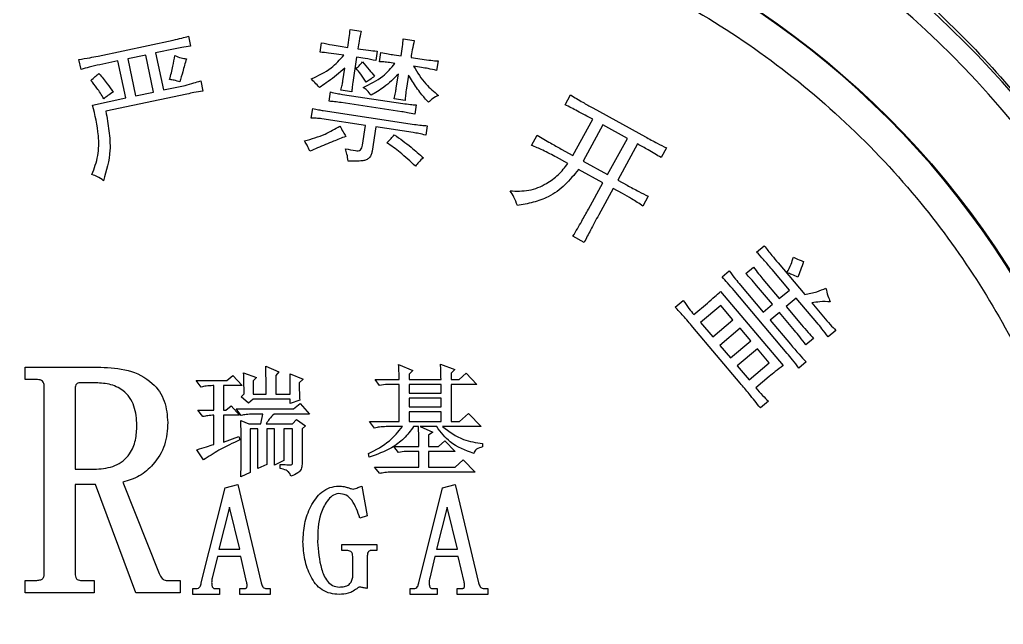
# Model space of a CAD drawing. Header units: millimetres. Extents: x 2271 to 4415, y 823 to 2339.
# Drawn here: x 3687.1 to 3767.7, y 2089.2 to 2138.7 of the extents above; entities that cross this region are included whole.
import ezdxf

# ---------------------------------------------------------------- set-up
doc = ezdxf.new("R2010")
doc.units = ezdxf.units.MM

msp = doc.modelspace()

# ---------------------------------------------------------------- linework, layer by layer
at = {"color": 7, "linetype": 'Continuous', "lineweight": 25}
for p, q in [((3714.153, 2137.879), (3715.055, 2137.743)), ((3693.5, 2135.721), (3699.66, 2137.031)), ((3700.901, 2137.339), (3701.071, 2136.536)), ((3718.511, 2137.128), (3719.412, 2136.992)), ((3699.813, 2136.317), (3698.206, 2135.975)), ((3711.708, 2136.037), (3711.824, 2136.803)), ((3713.348, 2136.525), (3713.98, 2136.431)), ((3716.373, 2136.114), (3716.257, 2135.348)), ((3692.099, 2134.629), (3691.929, 2135.433)), ((3695.126, 2135.32), (3693.654, 2135.007)), ((3695.771, 2132.285), (3695.126, 2135.32)), ((3697.403, 2135.803), (3695.929, 2135.49)), ((3695.929, 2135.49), (3696.574, 2132.455)), ((3698.048, 2132.768), (3697.403, 2135.803)), ((3698.206, 2135.975), (3698.851, 2132.94)), ((3713.652, 2135.789), (3713.246, 2135.85)), ((3714.687, 2135.633), (3714.374, 2133.559)), ((3716.567, 2135.255), (3716.683, 2136.022)), ((3717.758, 2135.813), (3718.342, 2135.724)), ((3719.154, 2135.601), (3720.055, 2135.466)), ((3721.369, 2135.313), (3721.252, 2134.546)), ((3713.721, 2134.72), (3712.877, 2134.016)), ((3713.564, 2133.682), (3713.721, 2134.72)), ((3717.835, 2135.111), (3717.384, 2135.178)), ((3719.998, 2134.782), (3719.366, 2134.878)), ((3701.91, 2133.683), (3702.09, 2132.834)), ((3717.946, 2133.111), (3718.118, 2134.238)), ((3718.937, 2134.159), (3718.772, 2133.078)), ((3698.851, 2132.94), (3700.636, 2133.319)), ((3714.305, 2132.788), (3713.404, 2132.925)), ((3693.049, 2131.707), (3695.771, 2132.285)), ((3700.788, 2132.605), (3694.137, 2131.192)), ((3696.574, 2132.455), (3698.048, 2132.768)), ((3712.434, 2132.01), (3712.55, 2132.776)), ((3713.535, 2132.581), (3718.49, 2131.831)), ((3718.667, 2132.081), (3717.766, 2132.217)), ((3731.786, 2131.728), (3732.225, 2132.528)), ((3710.98, 2130.617), (3711.103, 2131.429)), ((3711.952, 2131.254), (3719.432, 2130.122)), ((3718.388, 2131.156), (3713.433, 2131.906)), ((3719.578, 2131.714), (3719.462, 2130.947)), ((3734.044, 2131.475), (3738.364, 2129.101)), ((3715.41, 2130.039), (3711.849, 2130.578)), ((3732.421, 2127.576), (3734.048, 2130.537)), ((3715.164, 2128.418), (3715.41, 2130.039)), ((3716.265, 2129.911), (3715.966, 2127.929)), ((3719.329, 2129.447), (3716.265, 2129.911)), ((3720.474, 2130.011), (3720.358, 2129.245)), ((3734.888, 2130.076), (3733.261, 2127.115)), ((3736.887, 2128.976), (3734.888, 2130.076)), ((3729.022, 2128.403), (3729.483, 2129.244)), ((3735.26, 2126.015), (3736.887, 2128.976)), ((3731.461, 2128.104), (3732.421, 2127.576)), ((3737.728, 2128.515), (3736.101, 2125.554)), ((3740.106, 2128.196), (3739.666, 2127.396)), ((3732.006, 2126.918), (3731.087, 2127.423)), ((3734.886, 2125.335), (3732.887, 2126.435)), ((3733.261, 2127.115), (3735.26, 2126.015)), ((3733.699, 2123.176), (3734.886, 2125.335)), ((3735.727, 2124.873), (3734.539, 2122.714)), ((3736.486, 2124.456), (3735.727, 2124.873)), ((3736.101, 2125.554), (3736.86, 2125.136)), ((3738.603, 2124.23), (3738.164, 2123.43)), ((3733.349, 2120.452), (3732.429, 2120.957)), ((3747.483, 2119.66), (3748.105, 2120.185)), ((3746.597, 2117.907), (3747.219, 2118.432)), ((3749.238, 2118.776), (3751.426, 2116.187)), ((3744.65, 2117.622), (3745.236, 2118.117)), ((3750.173, 2116.549), (3748.745, 2118.24)), ((3746.164, 2116.95), (3748.032, 2114.74)), ((3748.792, 2115.382), (3747.48, 2116.935)), ((3748.002, 2117.437), (3749.344, 2115.849)), ((3744.519, 2116.445), (3749.654, 2110.368)), ((3749.994, 2111.367), (3745.646, 2116.512)), ((3749.344, 2115.849), (3750.173, 2116.549)), ((3750.729, 2115.892), (3749.9, 2115.192)), ((3752.421, 2113.89), (3750.729, 2115.892)), ((3740.819, 2115.153), (3741.474, 2115.707)), ((3742.338, 2114.543), (3743.443, 2115.478)), ((3744.551, 2115.288), (3742.894, 2113.886)), ((3745.543, 2114.114), (3744.551, 2115.288)), ((3748.032, 2114.74), (3748.792, 2115.382)), ((3749.9, 2115.192), (3751.153, 2113.708)), ((3752.009, 2115.497), (3752.974, 2114.356)), ((3749.348, 2114.725), (3748.588, 2114.083)), ((3750.601, 2113.241), (3749.348, 2114.725)), ((3746.134, 2108.931), (3742.252, 2113.524)), ((3742.894, 2113.886), (3743.886, 2112.713)), ((3743.886, 2112.713), (3745.543, 2114.114)), ((3748.588, 2114.083), (3750.25, 2112.116)), ((3746.126, 2113.423), (3744.468, 2112.022)), ((3747.002, 2112.387), (3746.126, 2113.423)), ((3753.969, 2113.246), (3753.348, 2112.721)), ((3744.468, 2112.022), (3745.344, 2110.986)), ((3745.344, 2110.986), (3747.002, 2112.387)), ((3752.15, 2112.596), (3751.529, 2112.071)), ((3747.554, 2111.732), (3745.897, 2110.331)), ((3748.519, 2110.592), (3747.554, 2111.732)), ((3707.239, 2110.306), (3708.33, 2109.85)), ((3718.138, 2110.453), (3719.306, 2109.956)), ((3721.574, 2110.492), (3722.74, 2110.036)), ((3745.897, 2110.331), (3746.862, 2109.191)), ((3746.862, 2109.191), (3748.519, 2110.592)), ((3751.539, 2110.659), (3750.953, 2110.164)), ((3687.518, 2110.226), (3693.713, 2110.226)), ((3687.518, 2109.214), (3687.518, 2110.226)), ((3704.051, 2109.139), (3704.551, 2109.565)), ((3704.551, 2109.565), (3705.32, 2108.721)), ((3705.426, 2109.757), (3706.478, 2109.377)), ((3708.33, 2109.85), (3708.059, 2109.553)), ((3708.059, 2109.553), (3708.059, 2108.021)), ((3709.246, 2108.021), (3709.246, 2109.68)), ((3709.246, 2109.68), (3710.298, 2109.259)), ((3719.306, 2109.956), (3718.997, 2109.661)), ((3718.997, 2109.661), (3718.997, 2109.232)), ((3722.74, 2110.036), (3722.431, 2109.736)), ((3722.431, 2109.736), (3722.431, 2109.232)), ((3723.094, 2109.232), (3723.666, 2109.735)), ((3723.666, 2109.735), (3724.555, 2108.815)), ((3748.519, 2109.47), (3747.414, 2108.536)), ((3688.4, 2109.214), (3687.518, 2109.214)), ((3693.155, 2108.961), (3692.033, 2108.961)), ((3701.528, 2109.139), (3704.051, 2109.139)), ((3701.944, 2108.606), (3701.528, 2109.139)), ((3702.994, 2108.721), (3702.895, 2108.721)), ((3702.994, 2106.716), (3702.994, 2108.721)), ((3705.32, 2108.721), (3703.776, 2108.721)), ((3703.776, 2108.721), (3703.776, 2106.716)), ((3706.478, 2109.377), (3706.207, 2109.109)), ((3706.207, 2109.109), (3706.207, 2108.021)), ((3710.298, 2109.259), (3709.989, 2108.954)), ((3716.58, 2108.737), (3716.209, 2109.232)), ((3716.209, 2109.232), (3718.177, 2109.232)), ((3717.059, 2108.815), (3716.58, 2108.737)), ((3718.177, 2108.815), (3717.059, 2108.815)), ((3718.177, 2105.784), (3718.177, 2108.815)), ((3718.997, 2109.232), (3721.612, 2109.232)), ((3718.997, 2108.815), (3718.997, 2108.114)), ((3721.612, 2108.815), (3718.997, 2108.815)), ((3721.612, 2108.114), (3721.612, 2108.815)), ((3722.431, 2109.232), (3723.094, 2109.232)), ((3724.555, 2108.815), (3722.431, 2108.815)), ((3722.431, 2108.815), (3722.431, 2105.784)), ((3689.092, 2093.371), (3689.092, 2108.613)), ((3691.621, 2108.384), (3691.621, 2101.877)), ((3705.233, 2107.815), (3705.464, 2108.048)), ((3706.207, 2108.021), (3707.279, 2108.021)), ((3708.059, 2108.021), (3709.246, 2108.021)), ((3718.997, 2108.114), (3721.612, 2108.114)), ((3703.974, 2106.716), (3704.397, 2107.064)), ((3704.397, 2107.064), (3705.088, 2106.298)), ((3705.825, 2107.294), (3705.233, 2107.815)), ((3706.202, 2107.603), (3705.825, 2107.294)), ((3709.246, 2107.603), (3706.202, 2107.603)), ((3709.246, 2107.255), (3709.246, 2107.603)), ((3710.028, 2107.545), (3709.246, 2107.255)), ((3709.532, 2106.809), (3710.073, 2107.272)), ((3710.073, 2107.272), (3710.838, 2106.391)), ((3718.997, 2107.696), (3718.997, 2106.996)), ((3721.612, 2107.696), (3718.997, 2107.696)), ((3721.612, 2106.996), (3721.612, 2107.696)), ((3748.447, 2107.454), (3747.791, 2106.9)), ((3702.099, 2106.183), (3701.682, 2106.716)), ((3701.682, 2106.716), (3702.994, 2106.716)), ((3702.994, 2103.911), (3702.994, 2106.298)), ((3703.776, 2106.716), (3703.974, 2106.716)), ((3705.088, 2106.298), (3703.776, 2106.298)), ((3703.776, 2106.298), (3703.776, 2104.092)), ((3705.224, 2106.276), (3704.809, 2106.809)), ((3704.809, 2106.809), (3709.532, 2106.809)), ((3707.008, 2106.391), (3706.175, 2106.391)), ((3706.832, 2105.597), (3707.008, 2106.391)), ((3710.838, 2106.391), (3707.922, 2106.391)), ((3718.997, 2106.996), (3721.612, 2106.996)), ((3718.997, 2106.578), (3718.997, 2105.784)), ((3721.612, 2106.578), (3718.997, 2106.578)), ((3721.612, 2105.784), (3721.612, 2106.578)), ((3723.132, 2105.784), (3723.86, 2106.439)), ((3723.86, 2106.439), (3724.901, 2105.366)), ((3705.233, 2104.679), (3705.195, 2105.867)), ((3705.195, 2105.867), (3705.854, 2105.597)), ((3705.854, 2105.597), (3706.832, 2105.597)), ((3707.287, 2105.597), (3709.449, 2105.597)), ((3709.449, 2105.597), (3709.77, 2105.944)), ((3709.77, 2105.944), (3710.491, 2105.427)), ((3710.491, 2105.427), (3710.22, 2105.178)), ((3716.162, 2105.249), (3715.745, 2105.784)), ((3715.745, 2105.784), (3718.177, 2105.784)), ((3718.997, 2105.784), (3721.612, 2105.784)), ((3722.431, 2105.784), (3723.132, 2105.784)), ((3705.233, 2102.258), (3705.233, 2104.679)), ((3706.584, 2105.18), (3705.975, 2105.18)), ((3705.975, 2105.18), (3705.975, 2101.603)), ((3706.584, 2101.938), (3706.584, 2105.18)), ((3707.973, 2105.18), (3707.327, 2105.18)), ((3707.327, 2105.18), (3707.327, 2102.273)), ((3707.973, 2102.207), (3707.973, 2105.18)), ((3709.44, 2105.18), (3708.716, 2105.18)), ((3708.716, 2105.18), (3708.716, 2102.587)), ((3709.44, 2102.375), (3709.44, 2105.18)), ((3710.22, 2105.178), (3710.22, 2102.287)), ((3718.447, 2105.366), (3717.113, 2105.366)), ((3719.762, 2105.366), (3719.364, 2105.366)), ((3721.261, 2105.366), (3719.909, 2105.366)), ((3719.909, 2105.366), (3720.927, 2104.922)), ((3720.927, 2104.922), (3720.579, 2104.66)), ((3720.579, 2104.66), (3720.579, 2103.733)), ((3724.901, 2105.366), (3721.737, 2105.366)), ((3703.776, 2104.092), (3705.05, 2104.555)), ((3705.05, 2104.555), (3705.126, 2104.278)), ((3721.396, 2103.733), (3721.93, 2104.196)), ((3721.93, 2104.196), (3722.78, 2103.315)), ((3725.018, 2103.991), (3725.018, 2103.698)), ((3702.131, 2102.632), (3701.605, 2103.477)), ((3715.735, 2102.857), (3715.668, 2103.154)), ((3718.124, 2103.238), (3717.752, 2103.733)), ((3717.752, 2103.733), (3719.798, 2103.733)), ((3718.603, 2103.315), (3718.124, 2103.238)), ((3719.798, 2103.315), (3718.603, 2103.315)), ((3719.798, 2102.056), (3719.798, 2103.315)), ((3720.579, 2103.733), (3721.396, 2103.733)), ((3722.78, 2103.315), (3720.579, 2103.315)), ((3720.579, 2103.315), (3720.579, 2102.056)), ((3705.195, 2101.265), (3705.233, 2102.258)), ((3707.327, 2102.273), (3706.584, 2101.938)), ((3708.716, 2102.587), (3707.973, 2102.207)), ((3708.436, 2101.945), (3708.436, 2102.273)), ((3722.785, 2102.056), (3723.435, 2102.635)), ((3723.435, 2102.635), (3724.4, 2101.638)), ((3691.621, 2101.877), (3693.361, 2101.877)), ((3705.975, 2101.603), (3705.195, 2101.265)), ((3716.586, 2101.523), (3716.171, 2102.056)), ((3716.171, 2102.056), (3719.798, 2102.056)), ((3724.4, 2101.638), (3717.537, 2101.638)), ((3720.579, 2102.056), (3722.785, 2102.056)), ((3693.297, 2100.612), (3691.621, 2100.612)), ((3691.621, 2100.612), (3691.621, 2093.351)), ((3696.606, 2091.758), (3693.297, 2100.612)), ((3695.519, 2100.814), (3698.499, 2093.347)), ((3703.904, 2100.345), (3704.943, 2100.612)), ((3704.943, 2100.612), (3706.858, 2092.57)), ((3721.732, 2100.345), (3722.772, 2100.612)), ((3722.772, 2100.612), (3724.687, 2092.57)), ((3701.956, 2092.557), (3703.904, 2100.345)), ((3715.11, 2100.493), (3715.569, 2098.049)), ((3719.785, 2092.557), (3721.732, 2100.345)), ((3704.284, 2098.777), (3703.405, 2095.34)), ((3705.122, 2095.34), (3704.284, 2098.777)), ((3722.112, 2098.777), (3721.234, 2095.34)), ((3722.951, 2095.34), (3722.112, 2098.777)), ((3715.569, 2098.049), (3714.954, 2097.856)), ((3703.405, 2095.34), (3705.122, 2095.34)), ((3713.477, 2095.22), (3713.477, 2095.699)), ((3713.477, 2095.699), (3716.362, 2095.699)), ((3713.895, 2095.22), (3713.477, 2095.22)), ((3716.362, 2095.22), (3715.874, 2095.22)), ((3716.362, 2095.699), (3716.362, 2095.22)), ((3721.234, 2095.34), (3722.951, 2095.34)), ((3703.276, 2094.74), (3702.853, 2092.964)), ((3705.196, 2094.74), (3703.276, 2094.74)), ((3705.669, 2092.66), (3705.196, 2094.74)), ((3714.37, 2093.031), (3714.37, 2094.733)), ((3715.569, 2094.778), (3715.569, 2092.104)), ((3721.105, 2094.74), (3720.682, 2092.964)), ((3723.024, 2094.74), (3721.105, 2094.74)), ((3723.498, 2092.66), (3723.024, 2094.74)), ((3687.518, 2091.758), (3687.518, 2092.77)), ((3687.518, 2092.77), (3688.4, 2092.77)), ((3692.056, 2092.77), (3693.191, 2092.77)), ((3693.191, 2092.77), (3693.191, 2091.758)), ((3699.088, 2092.77), (3700.223, 2092.77)), ((3700.223, 2092.77), (3700.223, 2091.758)), ((3693.191, 2091.758), (3687.518, 2091.758)), ((3700.223, 2091.758), (3696.606, 2091.758)), ((3701.262, 2091.625), (3701.262, 2092.104)), ((3701.262, 2092.104), (3701.529, 2092.104)), ((3703.068, 2092.104), (3703.456, 2092.104)), ((3703.456, 2092.104), (3703.456, 2091.625)), ((3705.121, 2091.625), (3705.121, 2092.104)), ((3705.121, 2092.104), (3705.439, 2092.104)), ((3707.225, 2092.104), (3707.613, 2092.104)), ((3707.613, 2092.104), (3707.613, 2091.625)), ((3719.09, 2091.625), (3719.09, 2092.104)), ((3719.09, 2092.104), (3719.358, 2092.104)), ((3720.897, 2092.104), (3721.285, 2092.104)), ((3721.285, 2092.104), (3721.285, 2091.625)), ((3722.949, 2091.625), (3722.949, 2092.104)), ((3722.949, 2092.104), (3723.268, 2092.104)), ((3725.054, 2092.104), (3725.442, 2092.104)), ((3725.442, 2092.104), (3725.442, 2091.625)), ((3703.456, 2091.625), (3701.262, 2091.625)), ((3707.613, 2091.625), (3705.121, 2091.625)), ((3721.285, 2091.625), (3719.09, 2091.625)), ((3725.442, 2091.625), (3722.949, 2091.625))]:
    msp.add_line(p, q, dxfattribs=at)
msp.add_circle((3707.967, 2080.293), 71.202, dxfattribs=at)
for centre, radius, start, end in [((3707.964, 2080.29), 80, 100.30599, 169.69399), ((3707.964, 2080.29), 80, 10.30621, 79.69381), ((3707.967, 2080.293), 78.5, 100.30599, 169.69399), ((3707.967, 2080.293), 78.5, 10.30621, 79.69381), ((3707.969, 2080.295), 71.137, 270.00008, 179.99995), ((3707.974, 2080.301), 68.457, 90.00009, 359.99993)]:
    msp.add_arc(centre, radius, start, end, dxfattribs=at)
msp.add_open_spline([(3628.854, 2095.005), (3629.404, 2097.64), (3630.505, 2102.911), (3633.156, 2110.556), (3636.506, 2117.909), (3640.596, 2124.884), (3645.363, 2131.412), (3650.765, 2137.426), (3656.745, 2142.866), (3663.243, 2147.674), (3670.192, 2151.807), (3677.524, 2155.204), (3685.152, 2157.903), (3690.416, 2159.037), (3693.048, 2159.604)], degree=3, dxfattribs=at)
for points, knots in [([(3721.673, 2159.694), (3724.308, 2159.144), (3729.579, 2158.043), (3737.224, 2155.392), (3744.577, 2152.042), (3751.551, 2147.952), (3758.08, 2143.185), (3764.091, 2137.781), (3769.545, 2131.808), (3774.299, 2125.284), (3777.406, 2120.375), (3778.694, 2117.563), (3778.862, 2117.197)], [0, 0, 0, 0, 0.109293, 0.218586, 0.327879, 0.437172, 0.546465, 0.655758, 0.765051, 0.874344, 0.983637, 1, 1, 1, 1]), ([(3707.974, 2148.757), (3710.615, 2148.669), (3716.006, 2148.488), (3724.134, 2146.988), (3732.298, 2144.489), (3740.292, 2140.865), (3747.896, 2136.155), (3754.892, 2130.425), (3760.914, 2123.991), (3765.898, 2117.094), (3769.846, 2109.964), (3772.871, 2102.569), (3774.953, 2095.077), (3776.206, 2087.643), (3776.357, 2082.717), (3776.431, 2080.3)], [0, 0, 0, 0, 0.073675, 0.150434, 0.229885, 0.311524, 0.394751, 0.478886, 0.563205, 0.640041, 0.715869, 0.790184, 0.862545, 0.932581, 1, 1, 1, 1]), ([(3713.98, 2136.431), (3714.02, 2136.701), (3714.09, 2137.182), (3714.134, 2137.666), (3714.153, 2137.879)], [0, 0, 0, 0, 0.560014, 1, 1, 1, 1]), ([(3715.055, 2137.743), (3714.998, 2137.476), (3714.898, 2137), (3714.823, 2136.52), (3714.79, 2136.308)], [0, 0, 0, 0, 0.559978, 1, 1, 1, 1]), ([(3699.66, 2137.031), (3699.893, 2137.083), (3700.309, 2137.176), (3700.72, 2137.289), (3700.901, 2137.339)], [0, 0, 0, 0, 0.5599983, 1, 1, 1, 1]), ([(3718.342, 2135.724), (3718.382, 2135.985), (3718.453, 2136.451), (3718.493, 2136.922), (3718.511, 2137.128)], [0, 0, 0, 0, 0.56003, 1, 1, 1, 1]), ([(3719.412, 2136.992), (3719.356, 2136.734), (3719.257, 2136.272), (3719.185, 2135.806), (3719.154, 2135.601)], [0, 0, 0, 0, 0.559986, 1, 1, 1, 1]), ([(3701.071, 2136.536), (3700.835, 2136.502), (3700.413, 2136.442), (3699.996, 2136.355), (3699.813, 2136.317)], [0, 0, 0, 0, 0.559976, 1, 1, 1, 1]), ([(3711.824, 2136.803), (3712.108, 2136.746), (3712.614, 2136.644), (3713.124, 2136.562), (3713.348, 2136.525)], [0, 0, 0, 0, 0.559995, 1, 1, 1, 1]), ([(3714.79, 2136.308), (3715.085, 2136.266), (3715.611, 2136.191), (3716.14, 2136.138), (3716.373, 2136.114)], [0, 0, 0, 0, 0.55999, 1, 1, 1, 1]), ([(3691.929, 2135.433), (3692.223, 2135.48), (3692.749, 2135.566), (3693.271, 2135.673), (3693.5, 2135.721)], [0, 0, 0, 0, 0.559989, 1, 1, 1, 1]), ([(3699.366, 2133.796), (3699.465, 2134.157), (3699.64, 2134.802), (3699.745, 2135.462), (3699.791, 2135.753)], [0, 0, 0, 0, 0.560024, 1, 1, 1, 1]), ([(3699.791, 2135.753), (3699.962, 2135.685), (3700.268, 2135.564), (3700.592, 2135.51), (3700.734, 2135.487)], [0, 0, 0, 0, 0.560084, 1, 1, 1, 1]), ([(3700.734, 2135.487), (3700.636, 2135.134), (3700.462, 2134.505), (3700.282, 2133.877), (3700.204, 2133.6)], [0, 0, 0, 0, 0.559985, 1, 1, 1, 1]), ([(3710.962, 2133.846), (3711.537, 2134.11), (3712.565, 2134.582), (3713.319, 2135.42), (3713.652, 2135.789)], [0, 0, 0, 0, 0.559521, 1, 1, 1, 1]), ([(3713.246, 2135.85), (3712.959, 2135.891), (3712.448, 2135.963), (3711.934, 2136.014), (3711.708, 2136.037)], [0, 0, 0, 0, 0.5599998, 1, 1, 1, 1]), ([(3714.642, 2134.718), (3714.754, 2134.803), (3714.954, 2134.955), (3715.111, 2135.15), (3715.181, 2135.235)], [0, 0, 0, 0, 0.5601689, 1, 1, 1, 1]), ([(3716.257, 2135.348), (3715.965, 2135.407), (3715.444, 2135.513), (3714.919, 2135.596), (3714.687, 2135.633)], [0, 0, 0, 0, 0.559986, 1, 1, 1, 1]), ([(3715.181, 2135.235), (3715.366, 2135.021), (3715.698, 2134.639), (3716.017, 2134.246), (3716.158, 2134.073)], [0, 0, 0, 0, 0.559994, 1, 1, 1, 1]), ([(3717.384, 2135.178), (3717.232, 2135.198), (3716.96, 2135.234), (3716.687, 2135.249), (3716.567, 2135.255)], [0, 0, 0, 0, 0.5599717, 1, 1, 1, 1]), ([(3716.683, 2136.022), (3716.883, 2135.976), (3717.238, 2135.895), (3717.599, 2135.838), (3717.758, 2135.813)], [0, 0, 0, 0, 0.55998, 1, 1, 1, 1]), ([(3720.055, 2135.466), (3720.3, 2135.432), (3720.736, 2135.37), (3721.175, 2135.33), (3721.369, 2135.313)], [0, 0, 0, 0, 0.5599822, 1, 1, 1, 1]), ([(3693.654, 2135.007), (3693.362, 2134.942), (3692.842, 2134.825), (3692.326, 2134.689), (3692.099, 2134.629)], [0, 0, 0, 0, 0.559993, 1, 1, 1, 1]), ([(3715.482, 2133.576), (3715.34, 2133.8), (3715.085, 2134.2), (3714.777, 2134.56), (3714.642, 2134.718)], [0, 0, 0, 0, 0.559999, 1, 1, 1, 1]), ([(3715.235, 2133.154), (3715.798, 2133.42), (3716.802, 2133.895), (3717.52, 2134.739), (3717.835, 2135.111)], [0, 0, 0, 0, 0.560057, 1, 1, 1, 1]), ([(3719.366, 2134.878), (3719.675, 2134.371), (3720.226, 2133.465), (3721.043, 2132.793), (3721.402, 2132.497)], [0, 0, 0, 0, 0.560075, 1, 1, 1, 1]), ([(3721.252, 2134.546), (3721.019, 2134.597), (3720.603, 2134.686), (3720.183, 2134.753), (3719.998, 2134.782)], [0, 0, 0, 0, 0.559981, 1, 1, 1, 1]), ([(3692.899, 2133.727), (3693.022, 2133.834), (3693.243, 2134.026), (3693.471, 2134.209), (3693.571, 2134.289)], [0, 0, 0, 0, 0.559968, 1, 1, 1, 1]), ([(3693.964, 2132.226), (3693.786, 2132.521), (3693.469, 2133.049), (3693.073, 2133.519), (3692.899, 2133.727)], [0, 0, 0, 0, 0.559895, 1, 1, 1, 1]), ([(3693.571, 2134.289), (3693.799, 2134.012), (3694.207, 2133.518), (3694.573, 2132.994), (3694.735, 2132.763)], [0, 0, 0, 0, 0.560049, 1, 1, 1, 1]), ([(3700.204, 2133.6), (3700.05, 2133.649), (3699.776, 2133.736), (3699.492, 2133.777), (3699.366, 2133.796)], [0, 0, 0, 0, 0.559787, 1, 1, 1, 1]), ([(3700.636, 2133.319), (3700.875, 2133.383), (3701.301, 2133.498), (3701.724, 2133.626), (3701.91, 2133.683)], [0, 0, 0, 0, 0.560014, 1, 1, 1, 1]), ([(3711.639, 2133.145), (3711.517, 2133.28), (3711.299, 2133.521), (3711.065, 2133.747), (3710.962, 2133.846)], [0, 0, 0, 0, 0.559982, 1, 1, 1, 1]), ([(3712.877, 2134.016), (3712.652, 2133.844), (3712.251, 2133.538), (3711.826, 2133.265), (3711.639, 2133.145)], [0, 0, 0, 0, 0.559929, 1, 1, 1, 1]), ([(3713.404, 2132.925), (3713.441, 2133.064), (3713.508, 2133.314), (3713.547, 2133.57), (3713.564, 2133.682)], [0, 0, 0, 0, 0.559809, 1, 1, 1, 1]), ([(3716.158, 2134.073), (3716.036, 2133.974), (3715.82, 2133.797), (3715.585, 2133.644), (3715.482, 2133.576)], [0, 0, 0, 0, 0.5599148, 1, 1, 1, 1]), ([(3718.118, 2134.238), (3717.739, 2133.863), (3717.061, 2133.191), (3716.236, 2132.714), (3715.873, 2132.503)], [0, 0, 0, 0, 0.5596476, 1, 1, 1, 1]), ([(3720.58, 2131.931), (3720.37, 2132.165), (3720.024, 2132.551), (3719.602, 2133.136), (3719.263, 2133.643), (3719.045, 2133.987), (3718.937, 2134.159)], [0, 0, 0, 0, 0.3399585, 0.5599599, 0.7799887, 1, 1, 1, 1]), ([(3702.09, 2132.834), (3701.845, 2132.799), (3701.409, 2132.737), (3700.978, 2132.645), (3700.788, 2132.605)], [0, 0, 0, 0, 0.559909, 1, 1, 1, 1]), ([(3714.374, 2133.559), (3714.356, 2133.416), (3714.323, 2133.16), (3714.31, 2132.902), (3714.305, 2132.788)], [0, 0, 0, 0, 0.559946, 1, 1, 1, 1]), ([(3715.873, 2132.503), (3715.772, 2132.643), (3715.591, 2132.891), (3715.344, 2133.073), (3715.235, 2133.154)], [0, 0, 0, 0, 0.55966, 1, 1, 1, 1]), ([(3717.766, 2132.217), (3717.805, 2132.383), (3717.875, 2132.679), (3717.924, 2132.979), (3717.946, 2133.111)], [0, 0, 0, 0, 0.560018, 1, 1, 1, 1]), ([(3718.772, 2133.078), (3718.748, 2132.892), (3718.707, 2132.56), (3718.679, 2132.227), (3718.667, 2132.081)], [0, 0, 0, 0, 0.559987, 1, 1, 1, 1]), ([(3694.735, 2132.763), (3694.585, 2132.672), (3694.317, 2132.508), (3694.071, 2132.312), (3693.964, 2132.226)], [0, 0, 0, 0, 0.560212, 1, 1, 1, 1]), ([(3713.433, 2131.906), (3713.247, 2131.929), (3712.914, 2131.97), (3712.581, 2131.998), (3712.434, 2132.01)], [0, 0, 0, 0, 0.559973, 1, 1, 1, 1]), ([(3712.55, 2132.776), (3712.733, 2132.734), (3713.059, 2132.659), (3713.39, 2132.605), (3713.535, 2132.581)], [0, 0, 0, 0, 0.560003, 1, 1, 1, 1]), ([(3721.402, 2132.497), (3721.232, 2132.415), (3720.928, 2132.268), (3720.687, 2132.034), (3720.58, 2131.931)], [0, 0, 0, 0, 0.560517, 1, 1, 1, 1]), ([(3732.225, 2132.528), (3732.562, 2132.327), (3733.164, 2131.968), (3733.775, 2131.626), (3734.044, 2131.475)], [0, 0, 0, 0, 0.560003, 1, 1, 1, 1]), ([(3693, 2126.004), (3693.189, 2126.517), (3693.567, 2127.543), (3693.577, 2129.516), (3693.249, 2130.875), (3693.049, 2131.707)], [0, 0, 0, 0, 0.279999, 0.559617, 1, 1, 1, 1]), ([(3711.103, 2131.429), (3711.261, 2131.39), (3711.541, 2131.322), (3711.827, 2131.275), (3711.952, 2131.254)], [0, 0, 0, 0, 0.5599706, 1, 1, 1, 1]), ([(3718.49, 2131.831), (3718.693, 2131.805), (3719.055, 2131.757), (3719.418, 2131.727), (3719.578, 2131.714)], [0, 0, 0, 0, 0.559981, 1, 1, 1, 1]), ([(3734.048, 2130.537), (3733.628, 2130.765), (3732.88, 2131.172), (3732.12, 2131.558), (3731.786, 2131.728)], [0, 0, 0, 0, 0.56, 1, 1, 1, 1]), ([(3694.137, 2131.192), (3694.228, 2130.662), (3694.411, 2129.602), (3694.569, 2127.667), (3694.181, 2126.325), (3693.945, 2125.506)], [0, 0, 0, 0, 0.280556, 0.560904, 1, 1, 1, 1]), ([(3711.849, 2130.578), (3711.688, 2130.597), (3711.399, 2130.63), (3711.108, 2130.621), (3710.98, 2130.617)], [0, 0, 0, 0, 0.559898, 1, 1, 1, 1]), ([(3719.462, 2130.947), (3719.262, 2130.99), (3718.905, 2131.066), (3718.546, 2131.129), (3718.388, 2131.156)], [0, 0, 0, 0, 0.5600147, 1, 1, 1, 1]), ([(3710.425, 2128.766), (3710.995, 2128.928), (3712.013, 2129.217), (3712.926, 2129.751), (3713.328, 2129.986)], [0, 0, 0, 0, 0.559708, 1, 1, 1, 1]), ([(3713.328, 2129.986), (3713.412, 2129.824), (3713.563, 2129.536), (3713.726, 2129.255), (3713.798, 2129.132)], [0, 0, 0, 0, 0.559988, 1, 1, 1, 1]), ([(3719.432, 2130.122), (3719.626, 2130.096), (3719.972, 2130.05), (3720.321, 2130.023), (3720.474, 2130.011)], [0, 0, 0, 0, 0.559976, 1, 1, 1, 1]), ([(3713.798, 2129.132), (3713.461, 2129.003), (3712.905, 2128.79), (3712.144, 2128.46), (3711.496, 2128.19), (3711.065, 2128.009), (3710.849, 2127.919)], [0, 0, 0, 0, 0.339981, 0.559988, 0.779994, 1, 1, 1, 1]), ([(3717.177, 2128.62), (3717.295, 2128.735), (3717.506, 2128.942), (3717.697, 2129.167), (3717.781, 2129.266)], [0, 0, 0, 0, 0.560042, 1, 1, 1, 1]), ([(3717.781, 2129.266), (3718.247, 2128.94), (3719.079, 2128.357), (3719.836, 2127.681), (3720.169, 2127.383)], [0, 0, 0, 0, 0.560062, 1, 1, 1, 1]), ([(3720.358, 2129.245), (3720.167, 2129.288), (3719.826, 2129.366), (3719.481, 2129.422), (3719.329, 2129.447)], [0, 0, 0, 0, 0.559977, 1, 1, 1, 1]), ([(3729.483, 2129.244), (3729.85, 2129.026), (3730.504, 2128.637), (3731.168, 2128.267), (3731.461, 2128.104)], [0, 0, 0, 0, 0.559995, 1, 1, 1, 1]), ([(3738.364, 2129.101), (3738.687, 2128.927), (3739.262, 2128.616), (3739.848, 2128.324), (3740.106, 2128.196)], [0, 0, 0, 0, 0.559997, 1, 1, 1, 1]), ([(3710.849, 2127.919), (3710.782, 2128.084), (3710.663, 2128.377), (3710.497, 2128.647), (3710.425, 2128.766)], [0, 0, 0, 0, 0.5599499, 1, 1, 1, 1]), ([(3713.783, 2128.119), (3714.06, 2128.071), (3714.406, 2128.01), (3714.817, 2127.95), (3715.04, 2128.004), (3715.126, 2128.214), (3715.151, 2128.35), (3715.164, 2128.418)], [0, 0, 0, 0, 0.501944, 0.62742, 0.749685, 0.8745, 1, 1, 1, 1]), ([(3714, 2127.119), (3713.973, 2127.309), (3713.925, 2127.648), (3713.826, 2127.975), (3713.783, 2128.119)], [0, 0, 0, 0, 0.559973, 1, 1, 1, 1]), ([(3719.513, 2126.7), (3719.101, 2127.088), (3718.365, 2127.781), (3717.54, 2128.363), (3717.177, 2128.62)], [0, 0, 0, 0, 0.5597446, 1, 1, 1, 1]), ([(3731.087, 2127.423), (3730.71, 2127.624), (3730.037, 2127.983), (3729.332, 2128.275), (3729.022, 2128.403)], [0, 0, 0, 0, 0.55999, 1, 1, 1, 1]), ([(3739.666, 2127.396), (3739.308, 2127.611), (3738.667, 2127.994), (3738.015, 2128.355), (3737.728, 2128.515)], [0, 0, 0, 0, 0.559994, 1, 1, 1, 1]), ([(3715.966, 2127.929), (3715.945, 2127.831), (3715.904, 2127.636), (3715.749, 2127.371), (3715.493, 2127.198), (3714.9, 2127.08), (3714.4, 2127.101), (3714, 2127.119)], [0, 0, 0, 0, 0.125108, 0.249909, 0.374528, 0.499595, 1, 1, 1, 1]), ([(3720.169, 2127.383), (3720.035, 2127.267), (3719.794, 2127.06), (3719.599, 2126.81), (3719.513, 2126.7)], [0, 0, 0, 0, 0.560058, 1, 1, 1, 1]), ([(3727.282, 2124.673), (3727.799, 2124.655), (3728.833, 2124.619), (3730.184, 2125.18), (3731.262, 2125.959), (3731.758, 2126.598), (3732.006, 2126.918)], [0, 0, 0, 0, 0.279757, 0.559563, 0.779912, 1, 1, 1, 1]), ([(3732.887, 2126.435), (3732.533, 2125.998), (3731.824, 2125.127), (3730.542, 2124.185), (3729.168, 2123.711), (3728.302, 2123.547), (3727.868, 2123.465)], [0, 0, 0, 0, 0.280214, 0.559818, 0.77972, 1, 1, 1, 1]), ([(3693.945, 2125.506), (3693.781, 2125.623), (3693.488, 2125.833), (3693.149, 2125.952), (3693, 2126.004)], [0, 0, 0, 0, 0.560728, 1, 1, 1, 1]), ([(3736.86, 2125.136), (3737.183, 2124.962), (3737.759, 2124.651), (3738.346, 2124.359), (3738.603, 2124.23)], [0, 0, 0, 0, 0.559996, 1, 1, 1, 1]), ([(3727.868, 2123.465), (3727.788, 2123.705), (3727.644, 2124.133), (3727.393, 2124.508), (3727.282, 2124.673)], [0, 0, 0, 0, 0.559547, 1, 1, 1, 1]), ([(3738.164, 2123.43), (3737.857, 2123.631), (3737.308, 2123.991), (3736.737, 2124.314), (3736.486, 2124.456)], [0, 0, 0, 0, 0.559995, 1, 1, 1, 1]), ([(3732.429, 2120.957), (3732.671, 2121.369), (3733.102, 2122.104), (3733.517, 2122.848), (3733.699, 2123.176)], [0, 0, 0, 0, 0.56, 1, 1, 1, 1]), ([(3734.539, 2122.714), (3734.312, 2122.294), (3733.907, 2121.545), (3733.519, 2120.786), (3733.349, 2120.452)], [0, 0, 0, 0, 0.5599974, 1, 1, 1, 1]), ([(3748.105, 2120.185), (3748.311, 2119.918), (3748.68, 2119.441), (3749.068, 2118.979), (3749.238, 2118.776)], [0, 0, 0, 0, 0.559998, 1, 1, 1, 1]), ([(3748.745, 2118.24), (3748.515, 2118.51), (3748.105, 2118.993), (3747.673, 2119.456), (3747.483, 2119.66)], [0, 0, 0, 0, 0.560006, 1, 1, 1, 1]), ([(3749.972, 2117.976), (3750.093, 2118.204), (3750.307, 2118.612), (3750.439, 2119.053), (3750.496, 2119.247)], [0, 0, 0, 0, 0.559929, 1, 1, 1, 1]), ([(3750.496, 2119.247), (3750.65, 2119.175), (3750.924, 2119.045), (3751.207, 2118.936), (3751.332, 2118.889)], [0, 0, 0, 0, 0.560013, 1, 1, 1, 1]), ([(3747.219, 2118.432), (3747.361, 2118.243), (3747.616, 2117.906), (3747.884, 2117.58), (3748.002, 2117.437)], [0, 0, 0, 0, 0.560004, 1, 1, 1, 1]), ([(3751.332, 2118.889), (3751.248, 2118.65), (3751.098, 2118.223), (3750.941, 2117.799), (3750.872, 2117.612)], [0, 0, 0, 0, 0.5600007, 1, 1, 1, 1]), ([(3745.646, 2116.512), (3745.464, 2116.723), (3745.141, 2117.101), (3744.8, 2117.463), (3744.65, 2117.622)], [0, 0, 0, 0, 0.559988, 1, 1, 1, 1]), ([(3745.236, 2118.117), (3745.405, 2117.895), (3745.705, 2117.499), (3746.024, 2117.118), (3746.164, 2116.95)], [0, 0, 0, 0, 0.559986, 1, 1, 1, 1]), ([(3747.48, 2116.935), (3747.319, 2117.12), (3747.031, 2117.449), (3746.73, 2117.767), (3746.597, 2117.907)], [0, 0, 0, 0, 0.559993, 1, 1, 1, 1]), ([(3750.872, 2117.612), (3750.705, 2117.683), (3750.408, 2117.811), (3750.106, 2117.925), (3749.972, 2117.976)], [0, 0, 0, 0, 0.55999, 1, 1, 1, 1]), ([(3751.426, 2116.187), (3751.762, 2116.251), (3752.362, 2116.364), (3752.922, 2116.607), (3753.169, 2116.714)], [0, 0, 0, 0, 0.559579, 1, 1, 1, 1]), ([(3753.169, 2116.714), (3753.212, 2116.497), (3753.288, 2116.11), (3753.452, 2115.751), (3753.524, 2115.593)], [0, 0, 0, 0, 0.559689, 1, 1, 1, 1]), ([(3743.443, 2115.478), (3743.648, 2115.654), (3744.014, 2115.968), (3744.365, 2116.299), (3744.519, 2116.445)], [0, 0, 0, 0, 0.559995, 1, 1, 1, 1]), ([(3742.252, 2113.524), (3741.99, 2113.833), (3741.522, 2114.385), (3741.034, 2114.918), (3740.819, 2115.153)], [0, 0, 0, 0, 0.559999, 1, 1, 1, 1]), ([(3741.474, 2115.707), (3741.625, 2115.483), (3741.896, 2115.082), (3742.203, 2114.708), (3742.338, 2114.543)], [0, 0, 0, 0, 0.559943, 1, 1, 1, 1]), ([(3753.524, 2115.593), (3753.24, 2115.602), (3752.731, 2115.618), (3752.23, 2115.534), (3752.009, 2115.497)], [0, 0, 0, 0, 0.558937, 1, 1, 1, 1]), ([(3752.974, 2114.356), (3753.155, 2114.145), (3753.479, 2113.768), (3753.819, 2113.406), (3753.969, 2113.246)], [0, 0, 0, 0, 0.559985, 1, 1, 1, 1]), ([(3751.153, 2113.708), (3751.336, 2113.497), (3751.662, 2113.121), (3752.001, 2112.757), (3752.15, 2112.596)], [0, 0, 0, 0, 0.559997, 1, 1, 1, 1]), ([(3753.348, 2112.721), (3753.18, 2112.943), (3752.88, 2113.34), (3752.561, 2113.722), (3752.421, 2113.89)], [0, 0, 0, 0, 0.5599874, 1, 1, 1, 1]), ([(3751.529, 2112.071), (3751.36, 2112.293), (3751.058, 2112.689), (3750.741, 2113.073), (3750.601, 2113.241)], [0, 0, 0, 0, 0.559996, 1, 1, 1, 1]), ([(3750.25, 2112.116), (3750.487, 2111.841), (3750.91, 2111.349), (3751.347, 2110.87), (3751.539, 2110.659)], [0, 0, 0, 0, 0.559997, 1, 1, 1, 1]), ([(3750.953, 2110.164), (3750.776, 2110.391), (3750.462, 2110.795), (3750.137, 2111.192), (3749.994, 2111.367)], [0, 0, 0, 0, 0.560009, 1, 1, 1, 1]), ([(3707.279, 2108.021), (3707.278, 2108.447), (3707.277, 2109.209), (3707.251, 2109.971), (3707.239, 2110.306)], [0, 0, 0, 0, 0.5600057, 1, 1, 1, 1]), ([(3718.177, 2109.232), (3718.174, 2109.46), (3718.169, 2109.868), (3718.148, 2110.274), (3718.138, 2110.453)], [0, 0, 0, 0, 0.559996, 1, 1, 1, 1]), ([(3721.612, 2109.232), (3721.609, 2109.468), (3721.606, 2109.888), (3721.583, 2110.308), (3721.574, 2110.492)], [0, 0, 0, 0, 0.5599887, 1, 1, 1, 1]), ([(3749.654, 2110.368), (3749.439, 2110.205), (3749.055, 2109.913), (3748.683, 2109.606), (3748.519, 2109.47)], [0, 0, 0, 0, 0.559999, 1, 1, 1, 1]), ([(3693.713, 2110.226), (3694.469, 2110.189), (3695.977, 2110.114), (3697.935, 2109.152), (3699.08, 2107.486), (3699.167, 2106.293), (3699.211, 2105.696)], [0, 0, 0, 0, 0.281039, 0.560276, 0.779633, 1, 1, 1, 1]), ([(3705.464, 2108.048), (3705.463, 2108.368), (3705.462, 2108.937), (3705.437, 2109.506), (3705.426, 2109.757)], [0, 0, 0, 0, 0.5599998, 1, 1, 1, 1]), ([(3689.092, 2108.613), (3689.089, 2108.679), (3689.085, 2108.813), (3689.023, 2109.01), (3688.798, 2109.218), (3688.564, 2109.216), (3688.4, 2109.214)], [0, 0, 0, 0, 0.185924, 0.376141, 0.561387, 1, 1, 1, 1]), ([(3692.033, 2108.961), (3691.964, 2108.953), (3691.861, 2108.942), (3691.747, 2108.865), (3691.619, 2108.703), (3691.62, 2108.525), (3691.621, 2108.384)], [0, 0, 0, 0, 0.2502, 0.376077, 0.501356, 1, 1, 1, 1]), ([(3696.681, 2105.471), (3696.647, 2106.003), (3696.579, 2107.064), (3695.701, 2108.366), (3694.405, 2108.906), (3693.572, 2108.943), (3693.155, 2108.961)], [0, 0, 0, 0, 0.2805488, 0.5587988, 0.7789009, 1, 1, 1, 1]), ([(3702.895, 2108.721), (3702.716, 2108.715), (3702.395, 2108.703), (3702.082, 2108.636), (3701.944, 2108.606)], [0, 0, 0, 0, 0.55994, 1, 1, 1, 1]), ([(3709.989, 2108.954), (3709.989, 2108.691), (3709.989, 2108.221), (3710.016, 2107.751), (3710.028, 2107.545)], [0, 0, 0, 0, 0.560029, 1, 1, 1, 1]), ([(3747.791, 2106.9), (3747.487, 2107.284), (3746.944, 2107.969), (3746.382, 2108.637), (3746.134, 2108.931)], [0, 0, 0, 0, 0.559989, 1, 1, 1, 1]), ([(3747.414, 2108.536), (3747.597, 2108.324), (3747.922, 2107.946), (3748.286, 2107.605), (3748.447, 2107.454)], [0, 0, 0, 0, 0.5600318, 1, 1, 1, 1]), ([(3702.994, 2106.298), (3702.825, 2106.289), (3702.524, 2106.274), (3702.228, 2106.211), (3702.099, 2106.183)], [0, 0, 0, 0, 0.559951, 1, 1, 1, 1]), ([(3706.175, 2106.391), (3705.995, 2106.384), (3705.675, 2106.372), (3705.362, 2106.306), (3705.224, 2106.276)], [0, 0, 0, 0, 0.559942, 1, 1, 1, 1]), ([(3707.922, 2106.391), (3707.785, 2106.258), (3707.539, 2106.02), (3707.365, 2105.727), (3707.287, 2105.597)], [0, 0, 0, 0, 0.559329, 1, 1, 1, 1]), ([(3693.361, 2101.877), (3693.88, 2101.93), (3694.918, 2102.034), (3696.125, 2102.979), (3696.624, 2104.248), (3696.662, 2105.063), (3696.681, 2105.471)], [0, 0, 0, 0, 0.279886, 0.558711, 0.778898, 1, 1, 1, 1]), ([(3699.211, 2105.696), (3699.172, 2105.069), (3699.093, 2103.819), (3698.145, 2102.313), (3696.93, 2101.239), (3695.989, 2100.955), (3695.519, 2100.814)], [0, 0, 0, 0, 0.280363, 0.559605, 0.780272, 1, 1, 1, 1]), ([(3715.668, 2103.154), (3716.269, 2103.466), (3717.343, 2104.025), (3718.11, 2104.956), (3718.447, 2105.366)], [0, 0, 0, 0, 0.5599236, 1, 1, 1, 1]), ([(3719.364, 2105.366), (3719.112, 2105.028), (3718.607, 2104.353), (3717.378, 2103.451), (3716.358, 2103.082), (3715.735, 2102.857)], [0, 0, 0, 0, 0.279968, 0.560229, 1, 1, 1, 1]), ([(3717.113, 2105.366), (3716.933, 2105.359), (3716.613, 2105.347), (3716.3, 2105.279), (3716.162, 2105.249)], [0, 0, 0, 0, 0.559904, 1, 1, 1, 1]), ([(3719.798, 2103.733), (3719.796, 2104.038), (3719.793, 2104.583), (3719.771, 2105.127), (3719.762, 2105.366)], [0, 0, 0, 0, 0.559998, 1, 1, 1, 1]), ([(3724.29, 2103.165), (3723.603, 2103.419), (3722.378, 2103.872), (3721.601, 2104.91), (3721.261, 2105.366)], [0, 0, 0, 0, 0.561095, 1, 1, 1, 1]), ([(3721.737, 2105.366), (3722.286, 2104.956), (3723.271, 2104.223), (3724.483, 2104.062), (3725.018, 2103.991)], [0, 0, 0, 0, 0.558187, 1, 1, 1, 1]), ([(3701.605, 2103.477), (3701.865, 2103.555), (3702.33, 2103.693), (3702.791, 2103.844), (3702.994, 2103.911)], [0, 0, 0, 0, 0.56, 1, 1, 1, 1]), ([(3705.126, 2104.278), (3704.546, 2104.007), (3703.511, 2103.524), (3702.552, 2102.905), (3702.131, 2102.632)], [0, 0, 0, 0, 0.56035, 1, 1, 1, 1]), ([(3725.018, 2103.698), (3724.842, 2103.655), (3724.596, 2103.594), (3724.36, 2103.366), (3724.313, 2103.232), (3724.29, 2103.165)], [0, 0, 0, 0, 0.559369, 0.779789, 1, 1, 1, 1]), ([(3708.436, 2102.273), (3708.618, 2102.263), (3708.89, 2102.248), (3709.199, 2102.229), (3709.354, 2102.237), (3709.408, 2102.279), (3709.427, 2102.308), (3709.439, 2102.34), (3709.44, 2102.363), (3709.44, 2102.375)], [0, 0, 0, 0, 0.500078, 0.750087, 0.874285, 0.905493, 0.937008, 0.968662, 1, 1, 1, 1]), ([(3710.22, 2102.287), (3710.211, 2102.149), (3710.191, 2101.871), (3709.84, 2101.492), (3709.508, 2101.374), (3709.304, 2101.303)], [0, 0, 0, 0, 0.279322, 0.559082, 1, 1, 1, 1]), ([(3709.304, 2101.303), (3709.269, 2101.405), (3709.197, 2101.611), (3708.866, 2101.837), (3708.599, 2101.904), (3708.436, 2101.945)], [0, 0, 0, 0, 0.278643, 0.558741, 1, 1, 1, 1]), ([(3717.537, 2101.638), (3717.357, 2101.631), (3717.037, 2101.619), (3716.724, 2101.552), (3716.586, 2101.523)], [0, 0, 0, 0, 0.559942, 1, 1, 1, 1]), ([(3710.296, 2095.935), (3710.322, 2096.435), (3710.373, 2097.433), (3710.881, 2098.854), (3711.612, 2099.896), (3712.487, 2100.424), (3712.987, 2100.47), (3713.237, 2100.493)], [0, 0, 0, 0, 0.250502, 0.500764, 0.750092, 0.875058, 1, 1, 1, 1]), ([(3713.217, 2099.893), (3713.029, 2099.841), (3712.651, 2099.735), (3712.148, 2099.118), (3711.532, 2097.902), (3711.509, 2096.722), (3711.494, 2095.935)], [0, 0, 0, 0, 0.1235026, 0.2488673, 0.4989384, 1, 1, 1, 1]), ([(3714.954, 2097.856), (3714.873, 2098.114), (3714.712, 2098.628), (3714.378, 2099.303), (3713.856, 2099.805), (3713.429, 2099.864), (3713.217, 2099.893)], [0, 0, 0, 0, 0.281143, 0.561734, 0.781208, 1, 1, 1, 1]), ([(3713.237, 2100.493), (3713.38, 2100.484), (3713.634, 2100.467), (3713.879, 2100.398), (3713.986, 2100.367)], [0, 0, 0, 0, 0.559728, 1, 1, 1, 1]), ([(3713.986, 2100.367), (3714.063, 2100.341), (3714.2, 2100.293), (3714.342, 2100.265), (3714.404, 2100.253)], [0, 0, 0, 0, 0.560487, 1, 1, 1, 1]), ([(3714.404, 2100.253), (3714.539, 2100.287), (3714.781, 2100.348), (3715.009, 2100.448), (3715.11, 2100.493)], [0, 0, 0, 0, 0.558272, 1, 1, 1, 1]), ([(3713.265, 2091.625), (3713.021, 2091.639), (3712.532, 2091.668), (3711.847, 2091.965), (3711.298, 2092.464), (3710.803, 2093.31), (3710.382, 2094.471), (3710.325, 2095.447), (3710.296, 2095.935)], [0, 0, 0, 0, 0.125038, 0.249874, 0.374768, 0.49985, 0.749889, 1, 1, 1, 1]), ([(3711.494, 2095.935), (3711.552, 2095.189), (3711.64, 2094.069), (3712.133, 2092.836), (3712.698, 2092.297), (3713.075, 2092.248), (3713.264, 2092.224)], [0, 0, 0, 0, 0.500529, 0.750512, 0.87539, 1, 1, 1, 1]), ([(3714.37, 2094.733), (3714.367, 2094.807), (3714.362, 2094.953), (3714.248, 2095.14), (3714.067, 2095.211), (3713.952, 2095.217), (3713.895, 2095.22)], [0, 0, 0, 0, 0.2810339, 0.5590828, 0.7790831, 1, 1, 1, 1]), ([(3715.874, 2095.22), (3715.849, 2095.218), (3715.798, 2095.213), (3715.707, 2095.168), (3715.616, 2095.076), (3715.573, 2094.928), (3715.57, 2094.828), (3715.569, 2094.778)], [0, 0, 0, 0, 0.1258816, 0.2512216, 0.5004711, 0.7499342, 1, 1, 1, 1]), ([(3688.4, 2092.77), (3688.513, 2092.774), (3688.671, 2092.781), (3688.866, 2092.835), (3689.008, 2092.934), (3689.085, 2093.134), (3689.089, 2093.292), (3689.092, 2093.371)], [0, 0, 0, 0, 0.31383, 0.437347, 0.560331, 0.779392, 1, 1, 1, 1]), ([(3691.621, 2093.351), (3691.624, 2093.274), (3691.628, 2093.12), (3691.688, 2092.896), (3691.873, 2092.789), (3691.995, 2092.776), (3692.056, 2092.77)], [0, 0, 0, 0, 0.28095, 0.559391, 0.778873, 1, 1, 1, 1]), ([(3698.499, 2093.347), (3698.57, 2093.199), (3698.668, 2092.993), (3698.894, 2092.793), (3699.024, 2092.778), (3699.088, 2092.77)], [0, 0, 0, 0, 0.560987, 0.779492, 1, 1, 1, 1]), ([(3701.529, 2092.104), (3701.594, 2092.111), (3701.724, 2092.126), (3701.906, 2092.29), (3701.937, 2092.456), (3701.956, 2092.557)], [0, 0, 0, 0, 0.281219, 0.559867, 1, 1, 1, 1]), ([(3702.853, 2092.964), (3702.84, 2092.895), (3702.817, 2092.771), (3702.812, 2092.646), (3702.81, 2092.591)], [0, 0, 0, 0, 0.559946, 1, 1, 1, 1]), ([(3702.81, 2092.591), (3702.815, 2092.487), (3702.822, 2092.358), (3702.874, 2092.211), (3702.921, 2092.148), (3702.991, 2092.11), (3703.043, 2092.106), (3703.068, 2092.104)], [0, 0, 0, 0, 0.499684, 0.625257, 0.749924, 0.874881, 1, 1, 1, 1]), ([(3705.716, 2092.338), (3705.714, 2092.399), (3705.712, 2092.509), (3705.682, 2092.614), (3705.669, 2092.66)], [0, 0, 0, 0, 0.559753, 1, 1, 1, 1]), ([(3706.858, 2092.57), (3706.894, 2092.458), (3706.943, 2092.301), (3707.088, 2092.137), (3707.179, 2092.115), (3707.225, 2092.104)], [0, 0, 0, 0, 0.560489, 0.780118, 1, 1, 1, 1]), ([(3713.264, 2092.224), (3713.406, 2092.231), (3713.691, 2092.244), (3714.069, 2092.402), (3714.31, 2092.698), (3714.35, 2092.92), (3714.37, 2093.031)], [0, 0, 0, 0, 0.280921, 0.560477, 0.779877, 1, 1, 1, 1]), ([(3719.358, 2092.104), (3719.423, 2092.111), (3719.553, 2092.126), (3719.735, 2092.29), (3719.766, 2092.456), (3719.785, 2092.557)], [0, 0, 0, 0, 0.281219, 0.559867, 1, 1, 1, 1]), ([(3720.682, 2092.964), (3720.669, 2092.895), (3720.646, 2092.771), (3720.641, 2092.646), (3720.639, 2092.591)], [0, 0, 0, 0, 0.559946, 1, 1, 1, 1]), ([(3720.639, 2092.591), (3720.644, 2092.487), (3720.65, 2092.358), (3720.702, 2092.211), (3720.75, 2092.148), (3720.82, 2092.11), (3720.871, 2092.106), (3720.897, 2092.104)], [0, 0, 0, 0, 0.499684, 0.625257, 0.749924, 0.874881, 1, 1, 1, 1]), ([(3723.545, 2092.338), (3723.543, 2092.399), (3723.54, 2092.509), (3723.511, 2092.614), (3723.498, 2092.66)], [0, 0, 0, 0, 0.559753, 1, 1, 1, 1]), ([(3724.687, 2092.57), (3724.723, 2092.458), (3724.772, 2092.301), (3724.917, 2092.137), (3725.008, 2092.115), (3725.054, 2092.104)], [0, 0, 0, 0, 0.560489, 0.780118, 1, 1, 1, 1]), ([(3705.439, 2092.104), (3705.484, 2092.106), (3705.546, 2092.109), (3705.624, 2092.127), (3705.684, 2092.163), (3705.71, 2092.245), (3705.714, 2092.307), (3705.716, 2092.338)], [0, 0, 0, 0, 0.313377, 0.43797, 0.560111, 0.779399, 1, 1, 1, 1]), ([(3714.806, 2092.155), (3714.545, 2091.976), (3714.077, 2091.656), (3713.514, 2091.634), (3713.265, 2091.625)], [0, 0, 0, 0, 0.55863, 1, 1, 1, 1]), ([(3714.984, 2092.224), (3714.946, 2092.223), (3714.877, 2092.222), (3714.828, 2092.175), (3714.806, 2092.155)], [0, 0, 0, 0, 0.559098, 1, 1, 1, 1]), ([(3715.569, 2092.104), (3715.459, 2092.125), (3715.264, 2092.161), (3715.07, 2092.205), (3714.984, 2092.224)], [0, 0, 0, 0, 0.560907, 1, 1, 1, 1]), ([(3723.268, 2092.104), (3723.313, 2092.106), (3723.375, 2092.109), (3723.453, 2092.127), (3723.512, 2092.163), (3723.538, 2092.245), (3723.543, 2092.307), (3723.545, 2092.338)], [0, 0, 0, 0, 0.313377, 0.43797, 0.560111, 0.779399, 1, 1, 1, 1])]:
    msp.add_open_spline(points, degree=3, knots=knots, dxfattribs=at)

doc.saveas('drawing.dxf')
